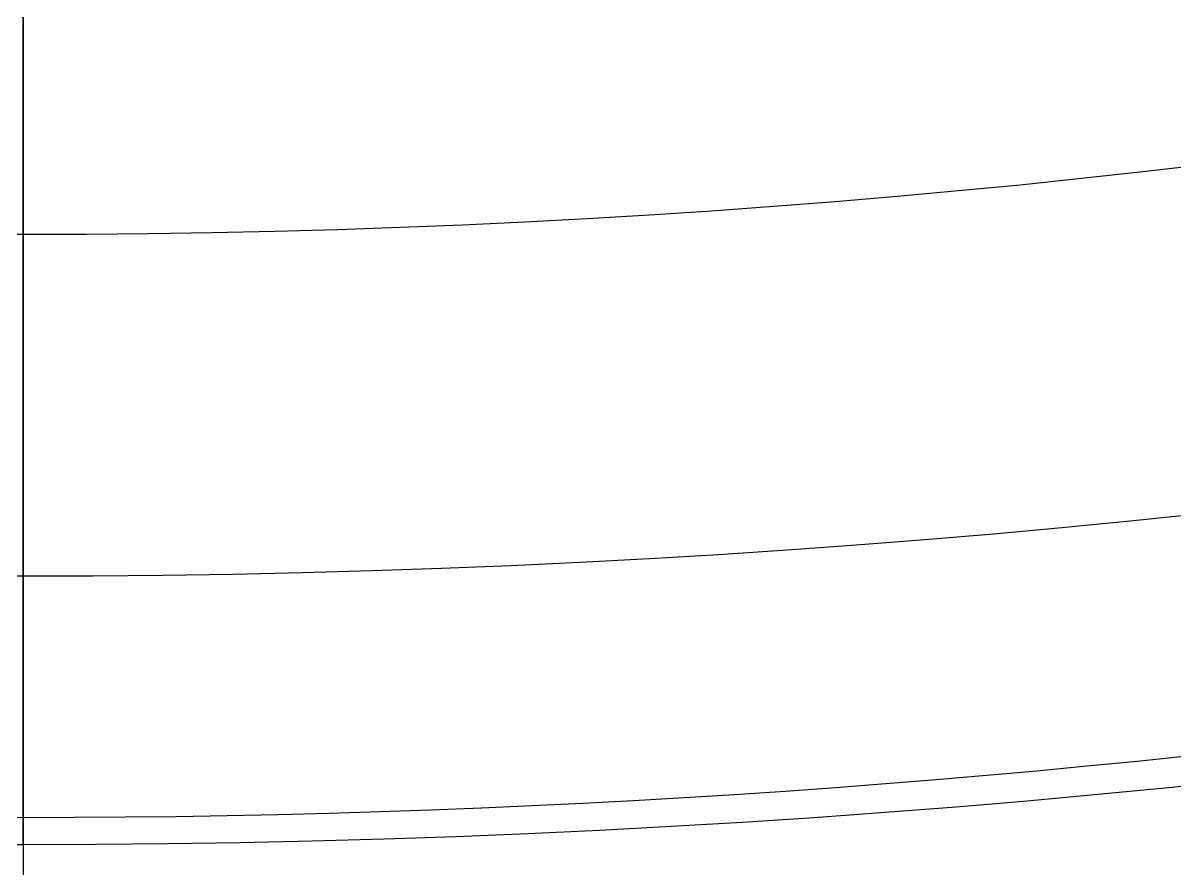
# Model space of a CAD drawing. Header units: centimetres. Extents: x -2.5 to 2.5, y -13.5 to 2.5.
# Drawn here: x 0 to 0.127, y -13.1283 to -13.0351 of the extents above; entities that cross this region are included whole.
import ezdxf

# ---------------------------------------------------------------- set-up
doc = ezdxf.new("R2010")
doc.units = ezdxf.units.CM
doc.layers.add('Default', color=7, linetype='Continuous', true_color=0x000000)

msp = doc.modelspace()

# ---------------------------------------------------------------- linework, layer by layer
at = {"layer": 'Default'}
for p, q in [((0, -3.65, 0.45), (0, -13.4, 0.45)), ((0, -13.05836, -0.95165), (0, -12.99189, -0.96337)), ((0, -13.09605, -0.48299), (0, -13.02613, -0.49532)), ((0, -13.05836, -0.95165), (0, -13.16318, -0.8637))]:
    msp.add_line(p, q, dxfattribs=at)
at = {"layer": 'Default', "extrusion": (0, -0.173648, -0.984808)}
for centre, radius, start, end in [((0, 11.61972, 2.68476), 1.235, 90, 270), ((0, 11.61972, 2.68476), 1.235, 270, 90), ((0, 11.61972, 2.69226), 1.1225, 0, 180), ((0, 11.61972, 2.74976), 1.1935, 0, 180), ((0, 11.61972, 2.90295), 1.1935, 22.75227, 157.24773)]:
    msp.add_arc(centre, radius, start, end, dxfattribs=at)
at = {"layer": 'Default', "extrusion": (0, 0.173648, 0.984808)}
for centre, radius, start, end in [((0, 11.61972, -2.74476), 1.235, 270, 90), ((0, 11.61972, -2.74476), 1.235, 90, 270), ((0, 11.61972, -3.20476), 1.075, 0, 180)]:
    msp.add_arc(centre, radius, start, end, dxfattribs=at)
at = {"layer": 'Default', "extrusion": (8.30088e-15, 0.173648, 0.984808)}
msp.add_arc((0, 11.61972, -2.80476), 1.235, 2.98801, 90, dxfattribs=at)
at = {"layer": 'Default', "extrusion": (-8.31973e-15, 0.173648, 0.984808)}
msp.add_arc((0, 11.61972, -2.80476), 1.235, 90, 177.01199, dxfattribs=at)
at = {"layer": 'Default', "extrusion": (-6.93889e-17, 0.173648, 0.984808)}
msp.add_arc((0, 11.61972, -3.13634), 1.1935, 23.13753, 156.86247, dxfattribs=at)
at = {"layer": 'Default'}
for points in [[(0, -13.12564, -0.41177), (0, -13.0793, -0.37932), (0, -13.03296, -0.34688)], [(0, -13.12564, -0.41177), (0, -13.13605, -0.47086), (0, -13.14647, -0.52995)]]:
    msp.add_open_spline(points, degree=2, dxfattribs=at)

doc.saveas('drawing.dxf')
